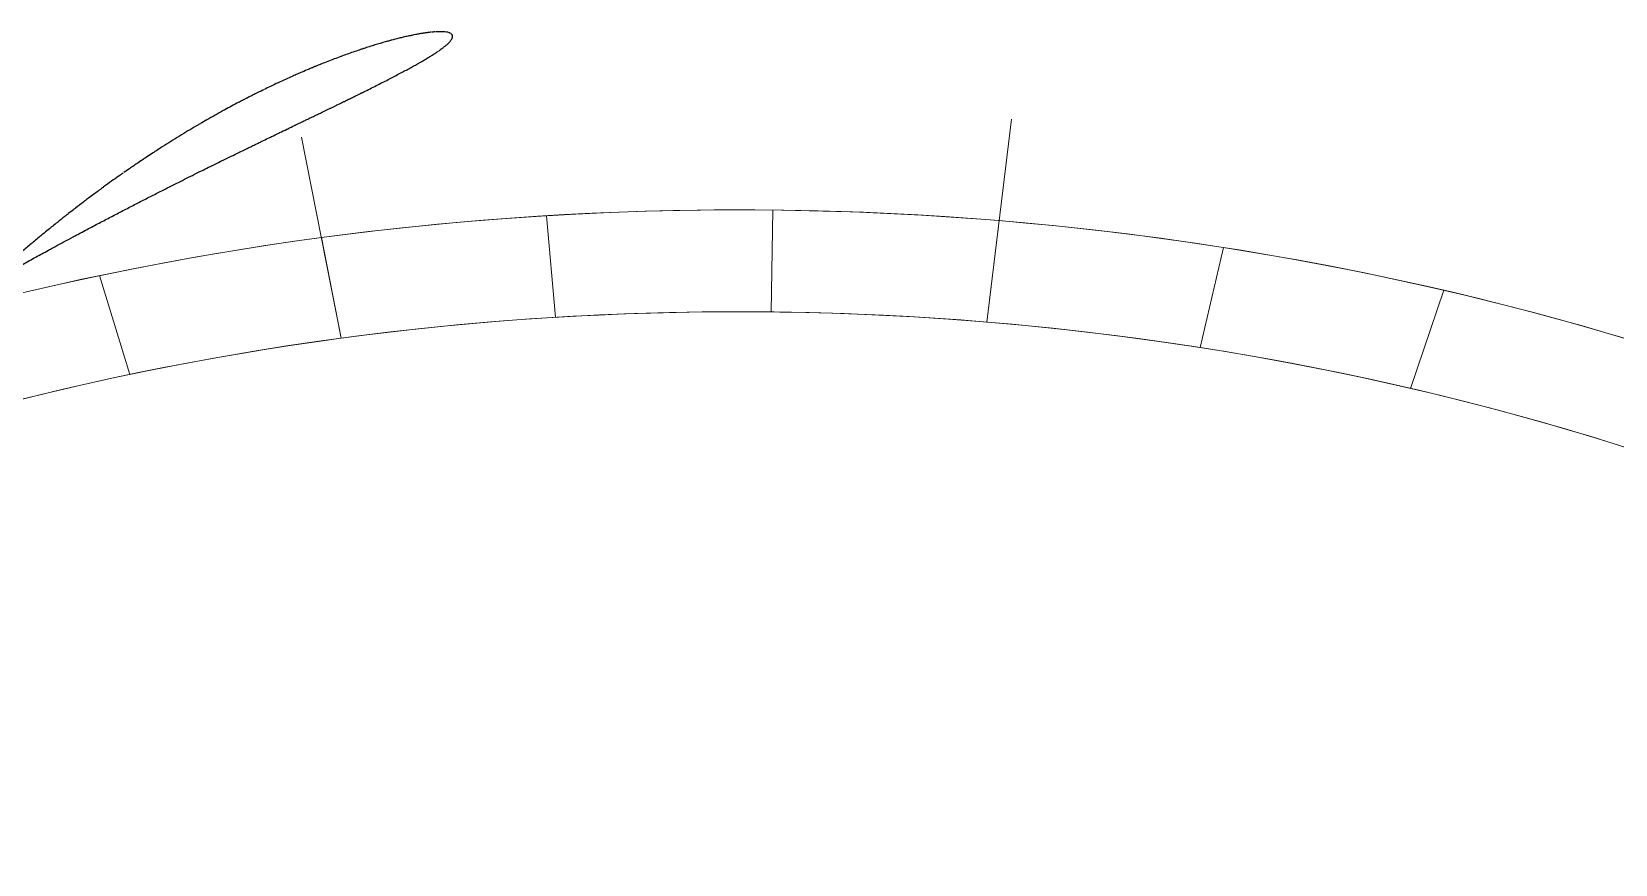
# Model space of a CAD drawing. Header units: millimetres. Extents: x -35445 to 232153, y -57203 to 42724.
# Drawn here: x 168099 to 197809, y 27102 to 42724 of the extents above; entities that cross this region are included whole.
import ezdxf

# ---------------------------------------------------------------- set-up
doc = ezdxf.new("R2010")
doc.units = ezdxf.units.MM

msp = doc.modelspace()

# ---------------------------------------------------------------- linework, layer by layer
at = {"color": 252, "lineweight": 9}
for p, q in [((186017, 37277), (186482, 41081)), ((173907, 36973), (173161, 40747)), ((177928, 37365), (177756, 39271)), ((181974, 37466), (182005, 39378)), ((186250, 39179), (186017, 37277)), ((186017, 37277), (186250, 39179)), ((173534, 38860), (173907, 36973)), ((173907, 36973), (173534, 38860)), ((190023, 36797), (190457, 38675)), ((169943, 36295), (169372, 38148)), ((193964, 36032), (194595, 37872))]:
    msp.add_line(p, q, dxfattribs=at)
for points in [[(186250, 39179, 0), (185742, 39219, 0), (185233, 39254, 0), (184724, 39285, 0), (184215, 39312, 0), (183705, 39335, 0), (183196, 39353, 0), (182686, 39366, 0), (182175, 39376, 0), (181665, 39381, 0), (181155, 39381, 0), (180644, 39377, 0), (180134, 39369, 0), (179624, 39356, 0), (179114, 39339, 0), (178605, 39317, 0), (178095, 39291, 0), (177586, 39261, 0), (177078, 39226, 0), (176570, 39187, 0), (176062, 39143, 0), (175555, 39096, 0), (175049, 39043, 0), (174543, 38987, 0), (174038, 38926, 0), (173534, 38860, 0)], [(198154, 36922, 0), (197674, 37064, 0), (197192, 37203, 0), (196708, 37338, 0), (196223, 37468, 0), (195737, 37594, 0), (195248, 37716, 0), (194758, 37834, 0), (194267, 37947, 0), (193774, 38057, 0), (193280, 38161, 0), (192785, 38262, 0), (192288, 38359, 0), (191790, 38451, 0), (191291, 38539, 0), (190791, 38622, 0), (190290, 38701, 0), (189787, 38776, 0), (189284, 38847, 0), (188780, 38913, 0), (188276, 38975, 0), (187770, 39032, 0), (187264, 39085, 0), (186757, 39134, 0), (186250, 39179, 0)], [(173534, 38860, 0), (173031, 38791, 0), (172529, 38717, 0), (172027, 38638, 0), (171527, 38556, 0), (171028, 38469, 0), (170529, 38377, 0), (170032, 38282, 0), (169537, 38182, 0), (169042, 38078, 0), (168549, 37970, 0), (168058, 37857, 0), (167567, 37740, 0), (167079, 37619, 0), (166745, 37534, 0)], [(173907, 36973, 0), (174387, 37036, 0), (174868, 37094, 0), (175349, 37148, 0), (175831, 37197, 0), (176314, 37243, 0), (176798, 37284, 0), (177282, 37322, 0), (177766, 37355, 0), (178251, 37384, 0), (178736, 37408, 0), (179221, 37429, 0), (179707, 37445, 0), (180193, 37458, 0), (180678, 37465, 0), (181164, 37469, 0), (181650, 37469, 0), (182136, 37464, 0), (182622, 37455, 0), (183108, 37442, 0), (183594, 37425, 0), (184079, 37404, 0), (184564, 37378, 0), (185049, 37349, 0), (185533, 37315, 0), (186017, 37277, 0)], [(186017, 37277, 0), (186500, 37234, 0), (186983, 37188, 0), (187465, 37137, 0), (187946, 37082, 0), (188427, 37024, 0), (188907, 36961, 0), (189386, 36893, 0), (189864, 36822, 0), (190342, 36747, 0), (190818, 36667, 0), (191293, 36583, 0), (191767, 36496, 0), (192240, 36404, 0), (192712, 36308, 0), (193183, 36208, 0), (193652, 36104, 0), (194120, 35996, 0), (194587, 35884, 0), (195052, 35768, 0), (195515, 35647, 0), (195978, 35523, 0), (196438, 35395, 0), (196897, 35263, 0), (197354, 35127, 0), (197809, 34987, 0)], [(167759, 35791, 0), (168224, 35906, 0), (168691, 36018, 0), (169159, 36125, 0), (169629, 36228, 0), (170100, 36327, 0), (170572, 36423, 0), (171045, 36514, 0), (171519, 36600, 0), (171995, 36683, 0), (172471, 36762, 0), (172949, 36837, 0), (173427, 36907, 0), (173907, 36973, 0)], [(197809, 34987, 0), (198263, 34843, 0)]]:
    msp.add_polyline3d(points, dxfattribs=at)
msp.add_ellipse((181359, -765), major_axis=(48731, 0), ratio=0.823831, start_param=0.161265, end_param=1.875666, dxfattribs=at)
at = {"color": 27, "lineweight": 9}
msp.add_ellipse((181359, -765), major_axis=(46411, 0), ratio=0.823831, start_param=0.161265, end_param=1.983723, dxfattribs=at)
at = {"color": 41, "lineweight": 25}
for points, knots in [([(174658, 42510), (174627, 42501), (174579, 42487), (174530, 42472), (174513, 42467)], [0.523443169, 0.523443169, 0.523443169, 0.523443169, 0.526027397, 0.527374402, 0.527374402, 0.527374402, 0.527374402]), ([(174825, 42557), (174804, 42552), (174751, 42537), (174695, 42521), (174661, 42511), (174659, 42511)], [0.518709773, 0.518709773, 0.518709773, 0.518709773, 0.520547945, 0.523287671, 0.523408188, 0.523408188, 0.523408188, 0.523408188]), ([(175068, 42619), (175057, 42616), (175017, 42607), (174947, 42590), (174879, 42572), (174840, 42561), (174833, 42559)], [0.511247686, 0.511247686, 0.511247686, 0.511247686, 0.512328767, 0.515068493, 0.517808219, 0.518482046, 0.518482046, 0.518482046, 0.518482046]), ([(175266, 42662), (175244, 42658), (175196, 42648), (175131, 42634), (175089, 42624), (175073, 42620)], [0.504472418, 0.504472418, 0.504472418, 0.504472418, 0.506849315, 0.509589041, 0.51106559, 0.51106559, 0.51106559, 0.51106559]), ([(175317, 42672), (175304, 42670), (175288, 42667), (175272, 42663), (175270, 42663)], [0.502596948, 0.502596948, 0.502596948, 0.502596948, 0.504109589, 0.504341289, 0.504341289, 0.504341289, 0.504341289]), ([(175416, 42690), (175395, 42686), (175363, 42681), (175330, 42675), (175320, 42673)], [0.498767656, 0.498767656, 0.498767656, 0.498767656, 0.501369863, 0.502497589, 0.502497589, 0.502497589, 0.502497589]), ([(175507, 42703), (175500, 42702), (175491, 42701), (175481, 42700), (175479, 42699)], [0.494987042, 0.494987042, 0.494987042, 0.494987042, 0.495890411, 0.496181257, 0.496181257, 0.496181257, 0.496181257]), ([(175557, 42710), (175554, 42710), (175548, 42709), (175541, 42708), (175538, 42708)], [0.4927538664, 0.4927538664, 0.4927538664, 0.4927538664, 0.4931506849, 0.4936319882, 0.4936319882, 0.4936319882, 0.4936319882]), ([(175677, 42721), (175672, 42721), (175663, 42720), (175654, 42720), (175651, 42719)], [0.48685672, 0.48685672, 0.48685672, 0.48685672, 0.487671233, 0.488211773, 0.488211773, 0.488211773, 0.488211773]), ([(175722, 42724), (175719, 42723), (175714, 42723), (175708, 42723), (175706, 42723)], [0.4843625539, 0.4843625539, 0.4843625539, 0.4843625539, 0.4849315068, 0.4852492393, 0.4852492393, 0.4852492393, 0.4852492393]), ([(175771, 42724), (175767, 42724), (175760, 42724), (175752, 42724), (175749, 42724)], [0.481436505, 0.481436505, 0.481436505, 0.481436505, 0.482191781, 0.482767928, 0.482767928, 0.482767928, 0.482767928]), ([(175810, 42724), (175807, 42724), (175801, 42724), (175795, 42724), (175792, 42724)], [0.478846409, 0.478846409, 0.478846409, 0.478846409, 0.479452055, 0.480081451, 0.480081451, 0.480081451, 0.480081451]), ([(175849, 42721), (175846, 42721), (175840, 42722), (175834, 42722), (175832, 42722)], [0.47601629, 0.47601629, 0.47601629, 0.47601629, 0.476712329, 0.477316918, 0.477316918, 0.477316918, 0.477316918]), ([(175875, 42718), (175875, 42718), (175870, 42718), (175865, 42719), (175860, 42720)], [0.473881982, 0.473881982, 0.473881982, 0.473881982, 0.473972603, 0.475136954, 0.475136954, 0.475136954, 0.475136954]), ([(175909, 42711), (175908, 42711), (175905, 42712), (175902, 42713), (175900, 42713)], [0.4707646178, 0.4707646178, 0.4707646178, 0.4707646178, 0.4712328767, 0.4716367551, 0.4716367551, 0.4716367551, 0.4716367551]), ([(175935, 42703), (175934, 42704), (175928, 42706), (175922, 42708), (175917, 42709)], [0.467885968, 0.467885968, 0.467885968, 0.467885968, 0.468493151, 0.469919321, 0.469919321, 0.469919321, 0.469919321]), ([(175956, 42694), (175955, 42694), (175950, 42697), (175944, 42699), (175940, 42701)], [0.465175861, 0.465175861, 0.465175861, 0.465175861, 0.465753425, 0.467330918, 0.467330918, 0.467330918, 0.467330918]), ([(173899, 42258), (173899, 42258), (173858, 42243), (173777, 42213), (173657, 42167), (173576, 42135), (173537, 42119)], [0.542413921, 0.542413921, 0.542413921, 0.542413921, 0.542465753, 0.545205479, 0.547945205, 0.550460328, 0.550460328, 0.550460328, 0.550460328]), ([(174130, 42341), (174092, 42328), (174018, 42302), (173942, 42274), (173904, 42260)], [0.536993706, 0.536993706, 0.536993706, 0.536993706, 0.539726027, 0.54229632, 0.54229632, 0.54229632, 0.54229632]), ([(174296, 42397), (174279, 42392), (174224, 42374), (174169, 42355), (174132, 42342)], [0.532928545, 0.532928545, 0.532928545, 0.532928545, 0.534246575, 0.536959961, 0.536959961, 0.536959961, 0.536959961]), ([(174508, 42465), (174492, 42460), (174441, 42444), (174371, 42422), (174316, 42404), (174298, 42398)], [0.52750833, 0.52750833, 0.52750833, 0.52750833, 0.528767123, 0.531506849, 0.53289591, 0.53289591, 0.53289591, 0.53289591]), ([(175408, 42160), (175417, 42165), (175438, 42177), (175458, 42189), (175470, 42196)], [0.409998561, 0.409998561, 0.409998561, 0.409998561, 0.410958904, 0.412328767, 0.412328767, 0.412328767, 0.412328767]), ([(175471, 42197), (175482, 42203), (175516, 42224), (175570, 42257), (175613, 42283), (175634, 42297), (175636, 42298)], [0.412373265, 0.412373265, 0.412373265, 0.412373265, 0.41369863, 0.416438356, 0.419178082, 0.419436182, 0.419436182, 0.419436182, 0.419436182]), ([(175684, 42330), (175685, 42330), (175700, 42340), (175715, 42350), (175729, 42360)], [0.421826883, 0.421826883, 0.421826883, 0.421826883, 0.421917808, 0.424184045, 0.424184045, 0.424184045, 0.424184045]), ([(175735, 42364), (175736, 42365), (175748, 42373), (175760, 42382), (175770, 42389)], [0.42452425, 0.42452425, 0.42452425, 0.42452425, 0.424657534, 0.426564816, 0.426564816, 0.426564816, 0.426564816]), ([(175771, 42390), (175775, 42393), (175786, 42401), (175797, 42408), (175803, 42413)], [0.426596405, 0.426596405, 0.426596405, 0.426596405, 0.42739726, 0.428589411, 0.428589411, 0.428589411, 0.428589411]), ([(175808, 42417), (175814, 42422), (175826, 42431), (175837, 42439), (175842, 42444)], [0.428941813, 0.428941813, 0.428941813, 0.428941813, 0.430136986, 0.431285196, 0.431285196, 0.431285196, 0.431285196]), ([(175842, 42444), (175850, 42450), (175860, 42458), (175870, 42466), (175873, 42469)], [0.431303154, 0.431303154, 0.431303154, 0.431303154, 0.432876712, 0.433655232, 0.433655232, 0.433655232, 0.433655232]), ([(173080, 41927), (173053, 41915), (172981, 41884), (172863, 41830), (172723, 41766), (172588, 41702), (172499, 41659), (172458, 41639)], [0.56002962, 0.56002962, 0.56002962, 0.56002962, 0.56164384, 0.56438356, 0.56712329, 0.56986301, 0.5722251, 0.5722251, 0.5722251, 0.5722251]), ([(173303, 42023), (173291, 42018), (173236, 41995), (173162, 41963), (173098, 41935), (173080, 41927)], [0.555438414, 0.555438414, 0.555438414, 0.555438414, 0.556164384, 0.55890411, 0.560020039, 0.560020039, 0.560020039, 0.560020039]), ([(173424, 42073), (173416, 42070), (173401, 42064), (173387, 42058), (173381, 42056)], [0.5528798807, 0.5528798807, 0.5528798807, 0.5528798807, 0.5534246575, 0.5537967695, 0.5537967695, 0.5537967695, 0.5537967695]), ([(173534, 42118), (173531, 42117), (173495, 42102), (173459, 42088), (173424, 42073)], [0.550544243, 0.550544243, 0.550544243, 0.550544243, 0.550684932, 0.552879881, 0.552879881, 0.552879881, 0.552879881]), ([(172455, 41637), (172449, 41635), (172395, 41608), (172315, 41568), (172239, 41530), (172212, 41516)], [0.572274426, 0.572274426, 0.572274426, 0.572274426, 0.57260274, 0.575342466, 0.576838952, 0.576838952, 0.576838952, 0.576838952]), ([(171985, 41399), (171939, 41375), (171853, 41329), (171765, 41282), (171725, 41260)], [0.581022368, 0.581022368, 0.581022368, 0.581022368, 0.583561644, 0.585734376, 0.585734376, 0.585734376, 0.585734376]), ([(172036, 41426), (172023, 41419), (172006, 41410), (171989, 41401), (171985, 41399)], [0.5800863655, 0.5800863655, 0.5800863655, 0.5800863655, 0.5808219178, 0.581022368, 0.581022368, 0.581022368, 0.581022368]), ([(172211, 41516), (172189, 41505), (172164, 41492), (172140, 41479), (172137, 41478)], [0.576869082, 0.576869082, 0.576869082, 0.576869082, 0.578082192, 0.578234923, 0.578234923, 0.578234923, 0.578234923]), ([(173955, 41412), (173958, 41413), (173991, 41429), (174024, 41445), (174053, 41460)], [0.37240493, 0.37240493, 0.37240493, 0.37240493, 0.37260274, 0.374387264, 0.374387264, 0.374387264, 0.374387264]), ([(174059, 41463), (174073, 41469), (174111, 41488), (174148, 41506), (174173, 41518)], [0.374514993, 0.374514993, 0.374514993, 0.374514993, 0.375342466, 0.376880106, 0.376880106, 0.376880106, 0.376880106]), ([(174175, 41519), (174193, 41528), (174227, 41545), (174260, 41561), (174275, 41569)], [0.376921719, 0.376921719, 0.376921719, 0.376921719, 0.378082192, 0.379073781, 0.379073781, 0.379073781, 0.379073781]), ([(171723, 41258), (171713, 41253), (171652, 41220), (171540, 41158), (171396, 41076), (171304, 41023), (171263, 40999)], [0.585775639, 0.585775639, 0.585775639, 0.585775639, 0.58630137, 0.589041096, 0.591780822, 0.593905961, 0.593905961, 0.593905961, 0.593905961]), ([(173046, 40972), (173054, 40975), (173092, 40994), (173129, 41012), (173160, 41027)], [0.355796043, 0.355796043, 0.355796043, 0.355796043, 0.356164384, 0.357723735, 0.357723735, 0.357723735, 0.357723735]), ([(173183, 41038), (173198, 41045), (173235, 41063), (173272, 41081), (173293, 41091)], [0.35812662, 0.35812662, 0.35812662, 0.35812662, 0.35890411, 0.360039438, 0.360039438, 0.360039438, 0.360039438]), ([(173326, 41107), (173346, 41116), (173381, 41133), (173415, 41150), (173430, 41157)], [0.360624182, 0.360624182, 0.360624182, 0.360624182, 0.361643836, 0.362476993, 0.362476993, 0.362476993, 0.362476993]), ([(173459, 41171), (173485, 41183), (173520, 41200), (173554, 41217), (173564, 41222)], [0.362986468, 0.362986468, 0.362986468, 0.362986468, 0.364383562, 0.364901888, 0.364901888, 0.364901888, 0.364901888]), ([(173585, 41232), (173618, 41248), (173652, 41264), (173685, 41281), (173686, 41281)], [0.365301855, 0.365301855, 0.365301855, 0.365301855, 0.367123288, 0.367190033, 0.367190033, 0.367190033, 0.367190033]), ([(171258, 40996), (171248, 40990), (171185, 40954), (171070, 40885), (170911, 40789), (170750, 40690), (170588, 40588), (170479, 40518), (170423, 40482), (170422, 40481)], [0.59399359, 0.59399359, 0.59399359, 0.59399359, 0.59452055, 0.59726027, 0.6, 0.60273973, 0.60547945, 0.60821918, 0.60828304, 0.60828304, 0.60828304, 0.60828304]), ([(172448, 40683), (172487, 40702), (172538, 40726), (172588, 40750), (172599, 40756)], [0.346132115, 0.346132115, 0.346132115, 0.346132115, 0.347945205, 0.348497179, 0.348497179, 0.348497179, 0.348497179]), ([(172599, 40756), (172645, 40778), (172691, 40800), (172737, 40822), (172737, 40822)], [0.348499508, 0.348499508, 0.348499508, 0.348499508, 0.350684932, 0.350698441, 0.350698441, 0.350698441, 0.350698441]), ([(170376, 40451), (170338, 40426), (170277, 40386), (170217, 40346), (170194, 40331)], [0.609057557, 0.609057557, 0.609057557, 0.609057557, 0.610958904, 0.612086813, 0.612086813, 0.612086813, 0.612086813]), ([(171817, 40375), (171824, 40379), (171881, 40407), (171938, 40434), (171987, 40458)], [0.336671592, 0.336671592, 0.336671592, 0.336671592, 0.336986301, 0.339155868, 0.339155868, 0.339155868, 0.339155868]), ([(171987, 40458), (172000, 40465), (172048, 40488), (172097, 40512), (172132, 40529)], [0.339155868, 0.339155868, 0.339155868, 0.339155868, 0.339726027, 0.341311549, 0.341311549, 0.341311549, 0.341311549]), ([(172142, 40534), (172165, 40545), (172214, 40569), (172264, 40593), (172291, 40606)], [0.341466656, 0.341466656, 0.341466656, 0.341466656, 0.342465753, 0.343716581, 0.343716581, 0.343716581, 0.343716581]), ([(172303, 40612), (172331, 40626), (172380, 40649), (172428, 40673), (172447, 40682)], [0.343890657, 0.343890657, 0.343890657, 0.343890657, 0.345205479, 0.346114349, 0.346114349, 0.346114349, 0.346114349]), ([(170194, 40331), (170162, 40309), (170074, 40251), (169952, 40167), (169861, 40104), (169826, 40080)], [0.612088279, 0.612088279, 0.612088279, 0.612088279, 0.61369863, 0.616438356, 0.618169736, 0.618169736, 0.618169736, 0.618169736]), ([(171156, 40049), (171189, 40065), (171242, 40092), (171294, 40117), (171313, 40127)], [0.327399568, 0.327399568, 0.327399568, 0.327399568, 0.328767123, 0.329557629, 0.329557629, 0.329557629, 0.329557629]), ([(171315, 40128), (171361, 40151), (171414, 40177), (171467, 40203), (171473, 40206)], [0.329575227, 0.329575227, 0.329575227, 0.329575227, 0.331506849, 0.331781982, 0.331781982, 0.331781982, 0.331781982]), ([(169730, 40012), (169686, 39981), (169592, 39915), (169499, 39847), (169449, 39811)], [0.619751114, 0.619751114, 0.619751114, 0.619751114, 0.621917808, 0.624339956, 0.624339956, 0.624339956, 0.624339956]), ([(169818, 40074), (169801, 40062), (169773, 40043), (169746, 40023), (169736, 40016)], [0.618296927, 0.618296927, 0.618296927, 0.618296927, 0.619178082, 0.619651981, 0.619651981, 0.619651981, 0.619651981]), ([(171005, 39973), (171021, 39982), (171065, 40004), (171109, 40025), (171136, 40039)], [0.325347614, 0.325347614, 0.325347614, 0.325347614, 0.326027397, 0.327122825, 0.327122825, 0.327122825, 0.327122825]), ([(169069, 39528), (169020, 39491), (168957, 39443), (168895, 39394), (168881, 39384)], [0.63049241, 0.63049241, 0.63049241, 0.63049241, 0.632876712, 0.633522205, 0.633522205, 0.633522205, 0.633522205]), ([(169166, 39601), (169141, 39582), (169109, 39559), (169078, 39535), (169071, 39530)], [0.628936776, 0.628936776, 0.628936776, 0.628936776, 0.630136986, 0.630465745, 0.630465745, 0.630465745, 0.630465745]), ([(169449, 39811), (169442, 39806), (169380, 39760), (169286, 39691), (169198, 39625), (169166, 39601)], [0.624345841, 0.624345841, 0.624345841, 0.624345841, 0.624657534, 0.62739726, 0.628931731, 0.628931731, 0.628931731, 0.628931731]), ([(168720, 39258), (168674, 39221), (168570, 39139), (168433, 39028), (168342, 38954), (168309, 38926)], [0.63610931, 0.63610931, 0.63610931, 0.63610931, 0.638356164, 0.64109589, 0.642687893, 0.642687893, 0.642687893, 0.642687893]), ([(168785, 39309), (168774, 39300), (168754, 39285), (168734, 39269), (168726, 39262)], [0.6350623414, 0.6350623414, 0.6350623414, 0.6350623414, 0.6356164384, 0.6360196407, 0.6360196407, 0.6360196407, 0.6360196407]), ([(168307, 38924), (168283, 38905), (168203, 38839), (168065, 38723), (167919, 38600), (167831, 38524), (167801, 38497)], [0.642724036, 0.642724036, 0.642724036, 0.642724036, 0.643835616, 0.646575342, 0.649315068, 0.650769237, 0.650769237, 0.650769237, 0.650769237]), ([(168291, 38557), (168332, 38579), (168399, 38616), (168467, 38653), (168494, 38668)], [0.291731332, 0.291731332, 0.291731332, 0.291731332, 0.293150685, 0.294094957, 0.294094957, 0.294094957, 0.294094957]), ([(168495, 38668), (168546, 38696), (168611, 38731), (168676, 38767), (168691, 38774)], [0.294101832, 0.294101832, 0.294101832, 0.294101832, 0.295890411, 0.296400753, 0.296400753, 0.296400753, 0.296400753]), ([(168702, 38780), (168761, 38812), (168823, 38845), (168884, 38878), (168887, 38880)], [0.2965354, 0.2965354, 0.2965354, 0.2965354, 0.298630137, 0.298717884, 0.298717884, 0.298717884, 0.298717884]), ([(167880, 38330), (167899, 38341), (167999, 38396), (168135, 38472), (168252, 38536), (168290, 38556)], [0.287007029, 0.287007029, 0.287007029, 0.287007029, 0.287671233, 0.290410959, 0.291720284, 0.291720284, 0.291720284, 0.291720284])]:
    msp.add_open_spline(points, degree=3, knots=knots, dxfattribs=at)
for points in [[(175443, 42694), (175435, 42693), (175428, 42692), (175420, 42690)], [(175475, 42699), (175466, 42698), (175458, 42696), (175448, 42695)], [(175533, 42707), (175524, 42706), (175516, 42705), (175507, 42703)], [(175596, 42714), (175584, 42713), (175571, 42712), (175558, 42710)], [(175624, 42717), (175618, 42717), (175613, 42716), (175607, 42715)], [(175643, 42719), (175637, 42718), (175631, 42718), (175624, 42717)], [(175702, 42723), (175696, 42722), (175690, 42722), (175685, 42722)], [(175749, 42724), (175742, 42724), (175735, 42724), (175728, 42724)], [(175787, 42724), (175782, 42724), (175777, 42724), (175772, 42724)], [(175818, 42723), (175816, 42723), (175814, 42723), (175812, 42723)], [(175831, 42722), (175828, 42723), (175825, 42723), (175823, 42723)], [(175877, 42473), (175883, 42477), (175888, 42482), (175893, 42487)], [(175897, 42714), (175892, 42715), (175887, 42716), (175882, 42717)], [(175636, 42299), (175653, 42309), (175669, 42319), (175684, 42330)], [(173342, 42040), (173329, 42034), (173316, 42029), (173303, 42023)], [(173365, 42049), (173358, 42046), (173352, 42043), (173345, 42041)], [(173381, 42056), (173376, 42053), (173370, 42051), (173365, 42049)], [(175366, 42136), (175377, 42142), (175387, 42148), (175398, 42154)], [(175398, 42154), (175401, 42156), (175405, 42158), (175408, 42160)], [(172055, 41436), (172049, 41432), (172043, 41429), (172036, 41426)], [(172122, 41470), (172100, 41459), (172077, 41447), (172055, 41436)], [(172137, 41478), (172132, 41475), (172127, 41473), (172122, 41470)], [(173709, 41292), (173742, 41308), (173776, 41324), (173809, 41340)], [(173833, 41352), (173867, 41369), (173900, 41385), (173933, 41401)], [(174291, 41577), (174297, 41580), (174303, 41583), (174309, 41585)], [(172755, 40831), (172798, 40852), (172841, 40873), (172883, 40893)], [(172905, 40904), (172947, 40924), (172989, 40944), (173030, 40964)], [(170422, 40481), (170407, 40471), (170392, 40462), (170377, 40452)], [(171492, 40215), (171541, 40239), (171589, 40263), (171637, 40287)], [(171663, 40300), (171714, 40325), (171765, 40349), (171815, 40374)], [(168881, 39384), (168850, 39359), (168818, 39335), (168786, 39310)], [(168915, 38895), (168937, 38907), (168960, 38919), (168983, 38931)]]:
    msp.add_open_spline(points, degree=3, dxfattribs=at)
at = {"color": 40, "lineweight": 25}
for points, knots in [([(175893, 42487), (175894, 42488), (175905, 42498), (175924, 42516), (175948, 42542), (175966, 42565), (175980, 42587), (175990, 42608), (175995, 42626), (175995, 42644), (175991, 42659), (175983, 42673), (175973, 42683), (175966, 42687), (175964, 42688)], [0.43536468, 0.43536468, 0.43536468, 0.43536468, 0.43561644, 0.43835616, 0.44109589, 0.44383562, 0.44657534, 0.44931507, 0.45205479, 0.45479452, 0.45753425, 0.46027397, 0.4630137, 0.46382081, 0.46382081, 0.46382081, 0.46382081]), ([(174309, 41585), (174324, 41593), (174381, 41621), (174477, 41669), (174593, 41727), (174705, 41784), (174813, 41839), (174915, 41892), (175014, 41944), (175107, 41993), (175196, 42041), (175280, 42088), (175334, 42118), (175360, 42133), (175360, 42133)], [0.37980748, 0.37980748, 0.37980748, 0.37980748, 0.38082192, 0.38356164, 0.38630137, 0.3890411, 0.39178082, 0.39452055, 0.39726027, 0.4, 0.40273973, 0.40547945, 0.40821918, 0.40826361, 0.40826361, 0.40826361, 0.40826361]), ([(173809, 41340), (173814, 41343), (173823, 41347), (173831, 41351), (173833, 41352)], [0.3695244137, 0.3695244137, 0.3695244137, 0.3695244137, 0.3698630137, 0.3699999089, 0.3699999089, 0.3699999089, 0.3699999089]), ([(172883, 40893), (172890, 40896), (172897, 40900), (172905, 40904), (172905, 40904)], [0.3530718074, 0.3530718074, 0.3530718074, 0.3530718074, 0.3534246575, 0.3534425681, 0.3534425681, 0.3534425681, 0.3534425681]), ([(171637, 40287), (171640, 40288), (171649, 40293), (171658, 40297), (171663, 40300)], [0.3340900449, 0.3340900449, 0.3340900449, 0.3340900449, 0.3342465753, 0.3344674158, 0.3344674158, 0.3344674158, 0.3344674158]), ([(168983, 38931), (169025, 38953), (169143, 39017), (169337, 39119), (169562, 39237), (169784, 39352), (170003, 39466), (170220, 39577), (170433, 39686), (170644, 39792), (170834, 39888), (170954, 39948), (171005, 39973)], [0.29985931, 0.29985931, 0.29985931, 0.29985931, 0.30136986, 0.30410959, 0.30684932, 0.30958904, 0.31232877, 0.31506849, 0.31780822, 0.32054795, 0.32328767, 0.32534761, 0.32534761, 0.32534761, 0.32534761])]:
    msp.add_open_spline(points, degree=3, knots=knots, dxfattribs=at)
for points in [[(173933, 41401), (173940, 41405), (173948, 41408), (173955, 41412)], [(174053, 41460), (174055, 41461), (174057, 41462), (174059, 41463)], [(174275, 41569), (174280, 41571), (174286, 41574), (174291, 41577)], [(173160, 41027), (173168, 41030), (173175, 41034), (173183, 41038)], [(173293, 41091), (173304, 41096), (173315, 41102), (173326, 41107)], [(173430, 41157), (173440, 41162), (173449, 41166), (173459, 41171)], [(173564, 41222), (173571, 41225), (173578, 41229), (173585, 41232)], [(173686, 41281), (173694, 41285), (173701, 41288), (173709, 41292)], [(172737, 40822), (172743, 40825), (172749, 40828), (172755, 40831)], [(173030, 40964), (173035, 40967), (173041, 40969), (173046, 40972)], [(172132, 40529), (172135, 40531), (172139, 40532), (172142, 40534)], [(172291, 40606), (172295, 40608), (172299, 40610), (172303, 40612)], [(171473, 40206), (171480, 40209), (171486, 40212), (171492, 40215)], [(171136, 40039), (171142, 40042), (171149, 40045), (171156, 40049)], [(168691, 38774), (168695, 38776), (168698, 38778), (168702, 38780)], [(168887, 38880), (168896, 38885), (168905, 38890), (168915, 38895)]]:
    msp.add_open_spline(points, degree=3, dxfattribs=at)

doc.saveas('drawing.dxf')
